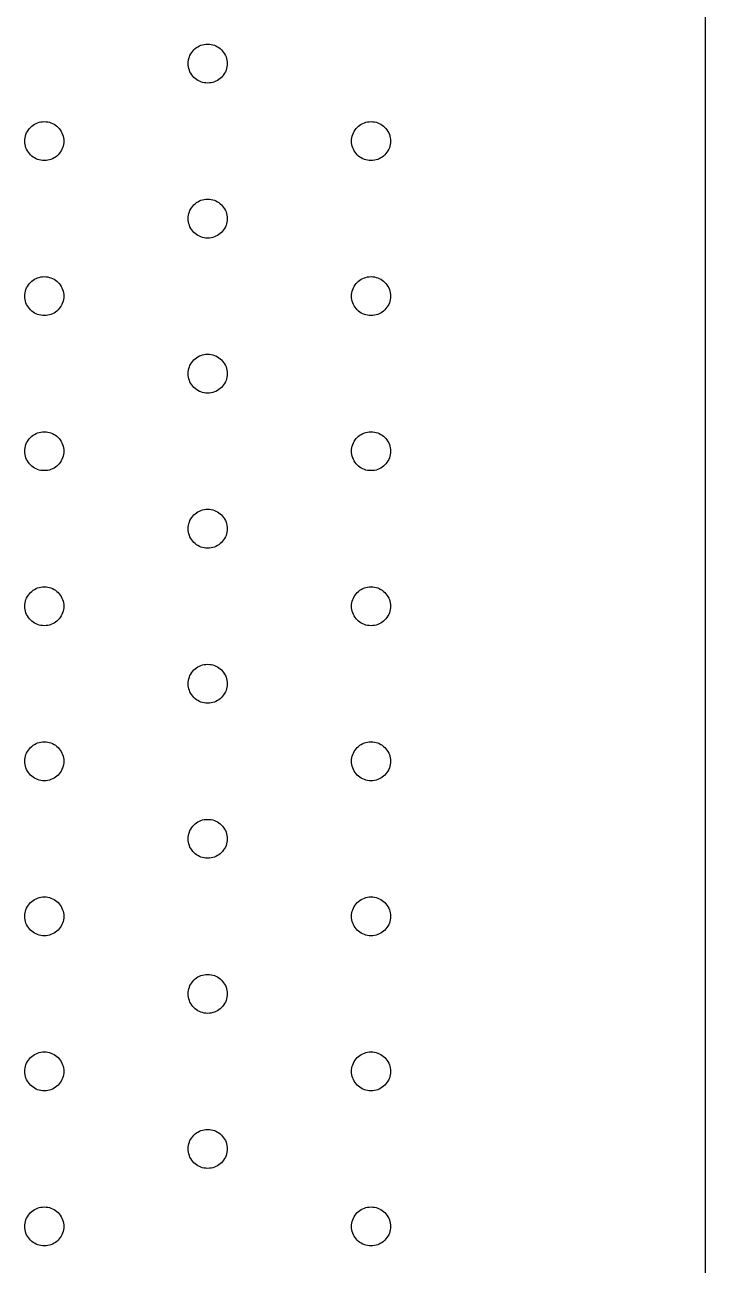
# Model space of a CAD drawing. Header units: millimetres. Extents: x 42 to 3058, y 353 to 2599.
# Drawn here: x 223.4 to 370, y 1210.8 to 1478.3 of the extents above; entities that cross this region are included whole.
import ezdxf

# ---------------------------------------------------------------- set-up
doc = ezdxf.new("R2010")
doc.units = ezdxf.units.MM
doc.layers.add('DRAWING', color=7, linetype='Continuous')

msp = doc.modelspace()

# ---------------------------------------------------------------- linework, layer by layer
at = {"layer": 'DRAWING', "linetype": 'CONTINUOUS', "true_color": 0x111111}
msp.add_line((370, 1930), (370, 500), dxfattribs=at)
for points in [[(267, 1469.9), (266.98, 1469.53), (266.94, 1469.17), (266.86, 1468.81), (266.75, 1468.46), (266.61, 1468.12), (266.44, 1467.8), (266.24, 1467.49), (266.02, 1467.2), (265.77, 1466.93), (265.5, 1466.68), (265.21, 1466.46), (264.9, 1466.26), (264.57, 1466.09), (264.24, 1465.95), (263.89, 1465.84), (263.53, 1465.76), (263.17, 1465.72), (262.8, 1465.7), (262.43, 1465.72), (262.07, 1465.76), (261.71, 1465.84), (261.36, 1465.95), (261.03, 1466.09), (260.7, 1466.26), (260.39, 1466.46), (260.1, 1466.68), (259.83, 1466.93), (259.58, 1467.2), (259.36, 1467.49), (259.16, 1467.8), (258.99, 1468.12), (258.85, 1468.46), (258.74, 1468.81), (258.66, 1469.17), (258.62, 1469.53), (258.6, 1469.9), (258.62, 1470.27), (258.66, 1470.63), (258.74, 1470.99), (258.85, 1471.34), (258.99, 1471.67), (259.16, 1472), (259.36, 1472.31), (259.58, 1472.6), (259.83, 1472.87), (260.1, 1473.12), (260.39, 1473.34), (260.7, 1473.54), (261.03, 1473.71), (261.36, 1473.85), (261.71, 1473.96), (262.07, 1474.04), (262.43, 1474.08), (262.8, 1474.1), (263.17, 1474.08), (263.53, 1474.04), (263.89, 1473.96), (264.24, 1473.85), (264.57, 1473.71), (264.9, 1473.54), (265.21, 1473.34), (265.5, 1473.12), (265.77, 1472.87), (266.02, 1472.6), (266.24, 1472.31), (266.44, 1472), (266.61, 1471.67), (266.75, 1471.34), (266.86, 1470.99), (266.94, 1470.63), (266.98, 1470.27), (267, 1469.9)], [(231.8, 1453.18), (231.78, 1452.82), (231.74, 1452.46), (231.66, 1452.1), (231.55, 1451.75), (231.41, 1451.41), (231.24, 1451.08), (231.04, 1450.78), (230.82, 1450.49), (230.57, 1450.22), (230.3, 1449.97), (230.01, 1449.74), (229.7, 1449.55), (229.37, 1449.38), (229.04, 1449.24), (228.69, 1449.13), (228.33, 1449.05), (227.97, 1449), (227.6, 1448.98), (227.23, 1449), (226.87, 1449.05), (226.51, 1449.13), (226.16, 1449.24), (225.83, 1449.38), (225.5, 1449.55), (225.19, 1449.74), (224.9, 1449.97), (224.63, 1450.22), (224.38, 1450.49), (224.16, 1450.78), (223.96, 1451.08), (223.79, 1451.41), (223.65, 1451.75), (223.54, 1452.1), (223.46, 1452.46), (223.42, 1452.82), (223.4, 1453.18), (223.42, 1453.55), (223.46, 1453.91), (223.54, 1454.27), (223.65, 1454.62), (223.79, 1454.96), (223.96, 1455.28), (224.16, 1455.59), (224.38, 1455.88), (224.63, 1456.15), (224.9, 1456.4), (225.19, 1456.63), (225.5, 1456.82), (225.83, 1456.99), (226.16, 1457.13), (226.51, 1457.24), (226.87, 1457.32), (227.23, 1457.37), (227.6, 1457.38), (227.97, 1457.37), (228.33, 1457.32), (228.69, 1457.24), (229.04, 1457.13), (229.37, 1456.99), (229.7, 1456.82), (230.01, 1456.63), (230.3, 1456.4), (230.57, 1456.15), (230.82, 1455.88), (231.04, 1455.59), (231.24, 1455.28), (231.41, 1454.96), (231.55, 1454.62), (231.66, 1454.27), (231.74, 1453.91), (231.78, 1453.55), (231.8, 1453.18)], [(302.2, 1453.18), (302.18, 1452.82), (302.14, 1452.46), (302.06, 1452.1), (301.95, 1451.75), (301.81, 1451.41), (301.64, 1451.08), (301.44, 1450.78), (301.22, 1450.49), (300.97, 1450.22), (300.7, 1449.97), (300.41, 1449.74), (300.1, 1449.55), (299.77, 1449.38), (299.44, 1449.24), (299.09, 1449.13), (298.73, 1449.05), (298.37, 1449), (298, 1448.98), (297.63, 1449), (297.27, 1449.05), (296.91, 1449.13), (296.56, 1449.24), (296.23, 1449.38), (295.9, 1449.55), (295.59, 1449.74), (295.3, 1449.97), (295.03, 1450.22), (294.78, 1450.49), (294.56, 1450.78), (294.36, 1451.08), (294.19, 1451.41), (294.05, 1451.75), (293.94, 1452.1), (293.86, 1452.46), (293.82, 1452.82), (293.8, 1453.18), (293.82, 1453.55), (293.86, 1453.91), (293.94, 1454.27), (294.05, 1454.62), (294.19, 1454.96), (294.36, 1455.28), (294.56, 1455.59), (294.78, 1455.88), (295.03, 1456.15), (295.3, 1456.4), (295.59, 1456.63), (295.9, 1456.82), (296.23, 1456.99), (296.56, 1457.13), (296.91, 1457.24), (297.27, 1457.32), (297.63, 1457.37), (298, 1457.38), (298.37, 1457.37), (298.73, 1457.32), (299.09, 1457.24), (299.44, 1457.13), (299.77, 1456.99), (300.1, 1456.82), (300.41, 1456.63), (300.7, 1456.4), (300.97, 1456.15), (301.22, 1455.88), (301.44, 1455.59), (301.64, 1455.28), (301.81, 1454.96), (301.95, 1454.62), (302.06, 1454.27), (302.14, 1453.91), (302.18, 1453.55), (302.2, 1453.18)], [(267, 1436.47), (266.98, 1436.1), (266.94, 1435.74), (266.86, 1435.38), (266.75, 1435.03), (266.61, 1434.7), (266.44, 1434.37), (266.24, 1434.06), (266.02, 1433.77), (265.77, 1433.5), (265.5, 1433.25), (265.21, 1433.03), (264.9, 1432.83), (264.57, 1432.66), (264.24, 1432.52), (263.89, 1432.41), (263.53, 1432.33), (263.17, 1432.29), (262.8, 1432.27), (262.43, 1432.29), (262.07, 1432.33), (261.71, 1432.41), (261.36, 1432.52), (261.03, 1432.66), (260.7, 1432.83), (260.39, 1433.03), (260.1, 1433.25), (259.83, 1433.5), (259.58, 1433.77), (259.36, 1434.06), (259.16, 1434.37), (258.99, 1434.7), (258.85, 1435.03), (258.74, 1435.38), (258.66, 1435.74), (258.62, 1436.1), (258.6, 1436.47), (258.62, 1436.84), (258.66, 1437.2), (258.74, 1437.56), (258.85, 1437.91), (258.99, 1438.25), (259.16, 1438.57), (259.36, 1438.88), (259.58, 1439.17), (259.83, 1439.44), (260.1, 1439.69), (260.39, 1439.91), (260.7, 1440.11), (261.03, 1440.28), (261.36, 1440.42), (261.71, 1440.53), (262.07, 1440.61), (262.43, 1440.65), (262.8, 1440.67), (263.17, 1440.65), (263.53, 1440.61), (263.89, 1440.53), (264.24, 1440.42), (264.57, 1440.28), (264.9, 1440.11), (265.21, 1439.91), (265.5, 1439.69), (265.77, 1439.44), (266.02, 1439.17), (266.24, 1438.88), (266.44, 1438.57), (266.61, 1438.25), (266.75, 1437.91), (266.86, 1437.56), (266.94, 1437.2), (266.98, 1436.84), (267, 1436.47)], [(231.8, 1419.76), (231.78, 1419.39), (231.74, 1419.03), (231.66, 1418.67), (231.55, 1418.32), (231.41, 1417.98), (231.24, 1417.66), (231.04, 1417.35), (230.82, 1417.06), (230.57, 1416.79), (230.3, 1416.54), (230.01, 1416.32), (229.7, 1416.12), (229.37, 1415.95), (229.04, 1415.81), (228.69, 1415.7), (228.33, 1415.62), (227.97, 1415.57), (227.6, 1415.56), (227.23, 1415.57), (226.87, 1415.62), (226.51, 1415.7), (226.16, 1415.81), (225.83, 1415.95), (225.5, 1416.12), (225.19, 1416.32), (224.9, 1416.54), (224.63, 1416.79), (224.38, 1417.06), (224.16, 1417.35), (223.96, 1417.66), (223.79, 1417.98), (223.65, 1418.32), (223.54, 1418.67), (223.46, 1419.03), (223.42, 1419.39), (223.4, 1419.76), (223.42, 1420.12), (223.46, 1420.48), (223.54, 1420.84), (223.65, 1421.19), (223.79, 1421.53), (223.96, 1421.86), (224.16, 1422.16), (224.38, 1422.46), (224.63, 1422.73), (224.9, 1422.97), (225.19, 1423.2), (225.5, 1423.39), (225.83, 1423.56), (226.16, 1423.7), (226.51, 1423.81), (226.87, 1423.89), (227.23, 1423.94), (227.6, 1423.96), (227.97, 1423.94), (228.33, 1423.89), (228.69, 1423.81), (229.04, 1423.7), (229.37, 1423.56), (229.7, 1423.39), (230.01, 1423.2), (230.3, 1422.97), (230.57, 1422.73), (230.82, 1422.46), (231.04, 1422.16), (231.24, 1421.86), (231.41, 1421.53), (231.55, 1421.19), (231.66, 1420.84), (231.74, 1420.48), (231.78, 1420.12), (231.8, 1419.76)], [(302.2, 1419.76), (302.18, 1419.39), (302.14, 1419.03), (302.06, 1418.67), (301.95, 1418.32), (301.81, 1417.98), (301.64, 1417.66), (301.44, 1417.35), (301.22, 1417.06), (300.97, 1416.79), (300.7, 1416.54), (300.41, 1416.32), (300.1, 1416.12), (299.77, 1415.95), (299.44, 1415.81), (299.09, 1415.7), (298.73, 1415.62), (298.37, 1415.57), (298, 1415.56), (297.63, 1415.57), (297.27, 1415.62), (296.91, 1415.7), (296.56, 1415.81), (296.23, 1415.95), (295.9, 1416.12), (295.59, 1416.32), (295.3, 1416.54), (295.03, 1416.79), (294.78, 1417.06), (294.56, 1417.35), (294.36, 1417.66), (294.19, 1417.98), (294.05, 1418.32), (293.94, 1418.67), (293.86, 1419.03), (293.82, 1419.39), (293.8, 1419.76), (293.82, 1420.12), (293.86, 1420.48), (293.94, 1420.84), (294.05, 1421.19), (294.19, 1421.53), (294.36, 1421.86), (294.56, 1422.16), (294.78, 1422.46), (295.03, 1422.73), (295.3, 1422.97), (295.59, 1423.2), (295.9, 1423.39), (296.23, 1423.56), (296.56, 1423.7), (296.91, 1423.81), (297.27, 1423.89), (297.63, 1423.94), (298, 1423.96), (298.37, 1423.94), (298.73, 1423.89), (299.09, 1423.81), (299.44, 1423.7), (299.77, 1423.56), (300.1, 1423.39), (300.41, 1423.2), (300.7, 1422.97), (300.97, 1422.73), (301.22, 1422.46), (301.44, 1422.16), (301.64, 1421.86), (301.81, 1421.53), (301.95, 1421.19), (302.06, 1420.84), (302.14, 1420.48), (302.18, 1420.12), (302.2, 1419.76)], [(267, 1403.04), (266.98, 1402.67), (266.94, 1402.31), (266.86, 1401.95), (266.75, 1401.6), (266.61, 1401.27), (266.44, 1400.94), (266.24, 1400.63), (266.02, 1400.34), (265.77, 1400.07), (265.5, 1399.82), (265.21, 1399.6), (264.9, 1399.4), (264.57, 1399.23), (264.24, 1399.09), (263.89, 1398.98), (263.53, 1398.9), (263.17, 1398.86), (262.8, 1398.84), (262.43, 1398.86), (262.07, 1398.9), (261.71, 1398.98), (261.36, 1399.09), (261.03, 1399.23), (260.7, 1399.4), (260.39, 1399.6), (260.1, 1399.82), (259.83, 1400.07), (259.58, 1400.34), (259.36, 1400.63), (259.16, 1400.94), (258.99, 1401.27), (258.85, 1401.6), (258.74, 1401.95), (258.66, 1402.31), (258.62, 1402.67), (258.6, 1403.04), (258.62, 1403.41), (258.66, 1403.77), (258.74, 1404.13), (258.85, 1404.48), (258.99, 1404.82), (259.16, 1405.14), (259.36, 1405.45), (259.58, 1405.74), (259.83, 1406.01), (260.1, 1406.26), (260.39, 1406.48), (260.7, 1406.68), (261.03, 1406.85), (261.36, 1406.99), (261.71, 1407.1), (262.07, 1407.18), (262.43, 1407.22), (262.8, 1407.24), (263.17, 1407.22), (263.53, 1407.18), (263.89, 1407.1), (264.24, 1406.99), (264.57, 1406.85), (264.9, 1406.68), (265.21, 1406.48), (265.5, 1406.26), (265.77, 1406.01), (266.02, 1405.74), (266.24, 1405.45), (266.44, 1405.14), (266.61, 1404.82), (266.75, 1404.48), (266.86, 1404.13), (266.94, 1403.77), (266.98, 1403.41), (267, 1403.04)], [(231.8, 1386.33), (231.78, 1385.96), (231.74, 1385.6), (231.66, 1385.24), (231.55, 1384.89), (231.41, 1384.55), (231.24, 1384.23), (231.04, 1383.92), (230.82, 1383.63), (230.57, 1383.36), (230.3, 1383.11), (230.01, 1382.89), (229.7, 1382.69), (229.37, 1382.52), (229.04, 1382.38), (228.69, 1382.27), (228.33, 1382.19), (227.97, 1382.14), (227.6, 1382.13), (227.23, 1382.14), (226.87, 1382.19), (226.51, 1382.27), (226.16, 1382.38), (225.83, 1382.52), (225.5, 1382.69), (225.19, 1382.89), (224.9, 1383.11), (224.63, 1383.36), (224.38, 1383.63), (224.16, 1383.92), (223.96, 1384.23), (223.79, 1384.55), (223.65, 1384.89), (223.54, 1385.24), (223.46, 1385.6), (223.42, 1385.96), (223.4, 1386.33), (223.42, 1386.69), (223.46, 1387.06), (223.54, 1387.41), (223.65, 1387.76), (223.79, 1388.1), (223.96, 1388.43), (224.16, 1388.74), (224.38, 1389.03), (224.63, 1389.3), (224.9, 1389.54), (225.19, 1389.77), (225.5, 1389.96), (225.83, 1390.13), (226.16, 1390.27), (226.51, 1390.38), (226.87, 1390.46), (227.23, 1390.51), (227.6, 1390.53), (227.97, 1390.51), (228.33, 1390.46), (228.69, 1390.38), (229.04, 1390.27), (229.37, 1390.13), (229.7, 1389.96), (230.01, 1389.77), (230.3, 1389.54), (230.57, 1389.3), (230.82, 1389.03), (231.04, 1388.74), (231.24, 1388.43), (231.41, 1388.1), (231.55, 1387.76), (231.66, 1387.41), (231.74, 1387.06), (231.78, 1386.69), (231.8, 1386.33)], [(302.2, 1386.33), (302.18, 1385.96), (302.14, 1385.6), (302.06, 1385.24), (301.95, 1384.89), (301.81, 1384.55), (301.64, 1384.23), (301.44, 1383.92), (301.22, 1383.63), (300.97, 1383.36), (300.7, 1383.11), (300.41, 1382.89), (300.1, 1382.69), (299.77, 1382.52), (299.44, 1382.38), (299.09, 1382.27), (298.73, 1382.19), (298.37, 1382.14), (298, 1382.13), (297.63, 1382.14), (297.27, 1382.19), (296.91, 1382.27), (296.56, 1382.38), (296.23, 1382.52), (295.9, 1382.69), (295.59, 1382.89), (295.3, 1383.11), (295.03, 1383.36), (294.78, 1383.63), (294.56, 1383.92), (294.36, 1384.23), (294.19, 1384.55), (294.05, 1384.89), (293.94, 1385.24), (293.86, 1385.6), (293.82, 1385.96), (293.8, 1386.33), (293.82, 1386.69), (293.86, 1387.06), (293.94, 1387.41), (294.05, 1387.76), (294.19, 1388.1), (294.36, 1388.43), (294.56, 1388.74), (294.78, 1389.03), (295.03, 1389.3), (295.3, 1389.54), (295.59, 1389.77), (295.9, 1389.96), (296.23, 1390.13), (296.56, 1390.27), (296.91, 1390.38), (297.27, 1390.46), (297.63, 1390.51), (298, 1390.53), (298.37, 1390.51), (298.73, 1390.46), (299.09, 1390.38), (299.44, 1390.27), (299.77, 1390.13), (300.1, 1389.96), (300.41, 1389.77), (300.7, 1389.54), (300.97, 1389.3), (301.22, 1389.03), (301.44, 1388.74), (301.64, 1388.43), (301.81, 1388.1), (301.95, 1387.76), (302.06, 1387.41), (302.14, 1387.06), (302.18, 1386.69), (302.2, 1386.33)], [(267, 1369.61), (266.98, 1369.25), (266.94, 1368.88), (266.86, 1368.52), (266.75, 1368.17), (266.61, 1367.84), (266.44, 1367.51), (266.24, 1367.2), (266.02, 1366.91), (265.77, 1366.64), (265.5, 1366.39), (265.21, 1366.17), (264.9, 1365.97), (264.57, 1365.8), (264.24, 1365.66), (263.89, 1365.55), (263.53, 1365.48), (263.17, 1365.43), (262.8, 1365.41), (262.43, 1365.43), (262.07, 1365.48), (261.71, 1365.55), (261.36, 1365.66), (261.03, 1365.8), (260.7, 1365.97), (260.39, 1366.17), (260.1, 1366.39), (259.83, 1366.64), (259.58, 1366.91), (259.36, 1367.2), (259.16, 1367.51), (258.99, 1367.84), (258.85, 1368.17), (258.74, 1368.52), (258.66, 1368.88), (258.62, 1369.25), (258.6, 1369.61), (258.62, 1369.98), (258.66, 1370.34), (258.74, 1370.7), (258.85, 1371.05), (258.99, 1371.39), (259.16, 1371.71), (259.36, 1372.02), (259.58, 1372.31), (259.83, 1372.58), (260.1, 1372.83), (260.39, 1373.05), (260.7, 1373.25), (261.03, 1373.42), (261.36, 1373.56), (261.71, 1373.67), (262.07, 1373.75), (262.43, 1373.8), (262.8, 1373.81), (263.17, 1373.8), (263.53, 1373.75), (263.89, 1373.67), (264.24, 1373.56), (264.57, 1373.42), (264.9, 1373.25), (265.21, 1373.05), (265.5, 1372.83), (265.77, 1372.58), (266.02, 1372.31), (266.24, 1372.02), (266.44, 1371.71), (266.61, 1371.39), (266.75, 1371.05), (266.86, 1370.7), (266.94, 1370.34), (266.98, 1369.98), (267, 1369.61)], [(231.8, 1352.9), (231.78, 1352.53), (231.74, 1352.17), (231.66, 1351.81), (231.55, 1351.46), (231.41, 1351.12), (231.24, 1350.8), (231.04, 1350.49), (230.82, 1350.2), (230.57, 1349.93), (230.3, 1349.68), (230.01, 1349.46), (229.7, 1349.26), (229.37, 1349.09), (229.04, 1348.95), (228.69, 1348.84), (228.33, 1348.76), (227.97, 1348.71), (227.6, 1348.7), (227.23, 1348.71), (226.87, 1348.76), (226.51, 1348.84), (226.16, 1348.95), (225.83, 1349.09), (225.5, 1349.26), (225.19, 1349.46), (224.9, 1349.68), (224.63, 1349.93), (224.38, 1350.2), (224.16, 1350.49), (223.96, 1350.8), (223.79, 1351.12), (223.65, 1351.46), (223.54, 1351.81), (223.46, 1352.17), (223.42, 1352.53), (223.4, 1352.9), (223.42, 1353.26), (223.46, 1353.63), (223.54, 1353.98), (223.65, 1354.33), (223.79, 1354.67), (223.96, 1355), (224.16, 1355.31), (224.38, 1355.6), (224.63, 1355.87), (224.9, 1356.11), (225.19, 1356.34), (225.5, 1356.53), (225.83, 1356.7), (226.16, 1356.84), (226.51, 1356.95), (226.87, 1357.03), (227.23, 1357.08), (227.6, 1357.1), (227.97, 1357.08), (228.33, 1357.03), (228.69, 1356.95), (229.04, 1356.84), (229.37, 1356.7), (229.7, 1356.53), (230.01, 1356.34), (230.3, 1356.11), (230.57, 1355.87), (230.82, 1355.6), (231.04, 1355.31), (231.24, 1355), (231.41, 1354.67), (231.55, 1354.33), (231.66, 1353.98), (231.74, 1353.63), (231.78, 1353.26), (231.8, 1352.9)], [(302.2, 1352.9), (302.18, 1352.53), (302.14, 1352.17), (302.06, 1351.81), (301.95, 1351.46), (301.81, 1351.12), (301.64, 1350.8), (301.44, 1350.49), (301.22, 1350.2), (300.97, 1349.93), (300.7, 1349.68), (300.41, 1349.46), (300.1, 1349.26), (299.77, 1349.09), (299.44, 1348.95), (299.09, 1348.84), (298.73, 1348.76), (298.37, 1348.71), (298, 1348.7), (297.63, 1348.71), (297.27, 1348.76), (296.91, 1348.84), (296.56, 1348.95), (296.23, 1349.09), (295.9, 1349.26), (295.59, 1349.46), (295.3, 1349.68), (295.03, 1349.93), (294.78, 1350.2), (294.56, 1350.49), (294.36, 1350.8), (294.19, 1351.12), (294.05, 1351.46), (293.94, 1351.81), (293.86, 1352.17), (293.82, 1352.53), (293.8, 1352.9), (293.82, 1353.26), (293.86, 1353.63), (293.94, 1353.98), (294.05, 1354.33), (294.19, 1354.67), (294.36, 1355), (294.56, 1355.31), (294.78, 1355.6), (295.03, 1355.87), (295.3, 1356.11), (295.59, 1356.34), (295.9, 1356.53), (296.23, 1356.7), (296.56, 1356.84), (296.91, 1356.95), (297.27, 1357.03), (297.63, 1357.08), (298, 1357.1), (298.37, 1357.08), (298.73, 1357.03), (299.09, 1356.95), (299.44, 1356.84), (299.77, 1356.7), (300.1, 1356.53), (300.41, 1356.34), (300.7, 1356.11), (300.97, 1355.87), (301.22, 1355.6), (301.44, 1355.31), (301.64, 1355), (301.81, 1354.67), (301.95, 1354.33), (302.06, 1353.98), (302.14, 1353.63), (302.18, 1353.26), (302.2, 1352.9)], [(267, 1336.18), (266.98, 1335.82), (266.94, 1335.45), (266.86, 1335.09), (266.75, 1334.75), (266.61, 1334.41), (266.44, 1334.08), (266.24, 1333.77), (266.02, 1333.48), (265.77, 1333.21), (265.5, 1332.96), (265.21, 1332.74), (264.9, 1332.54), (264.57, 1332.38), (264.24, 1332.24), (263.89, 1332.12), (263.53, 1332.05), (263.17, 1332), (262.8, 1331.98), (262.43, 1332), (262.07, 1332.05), (261.71, 1332.12), (261.36, 1332.24), (261.03, 1332.38), (260.7, 1332.54), (260.39, 1332.74), (260.1, 1332.96), (259.83, 1333.21), (259.58, 1333.48), (259.36, 1333.77), (259.16, 1334.08), (258.99, 1334.41), (258.85, 1334.75), (258.74, 1335.09), (258.66, 1335.45), (258.62, 1335.82), (258.6, 1336.18), (258.62, 1336.55), (258.66, 1336.91), (258.74, 1337.27), (258.85, 1337.62), (258.99, 1337.96), (259.16, 1338.28), (259.36, 1338.59), (259.58, 1338.88), (259.83, 1339.15), (260.1, 1339.4), (260.39, 1339.62), (260.7, 1339.82), (261.03, 1339.99), (261.36, 1340.13), (261.71, 1340.24), (262.07, 1340.32), (262.43, 1340.37), (262.8, 1340.38), (263.17, 1340.37), (263.53, 1340.32), (263.89, 1340.24), (264.24, 1340.13), (264.57, 1339.99), (264.9, 1339.82), (265.21, 1339.62), (265.5, 1339.4), (265.77, 1339.15), (266.02, 1338.88), (266.24, 1338.59), (266.44, 1338.28), (266.61, 1337.96), (266.75, 1337.62), (266.86, 1337.27), (266.94, 1336.91), (266.98, 1336.55), (267, 1336.18)], [(231.8, 1319.47), (231.78, 1319.1), (231.74, 1318.74), (231.66, 1318.38), (231.55, 1318.03), (231.41, 1317.69), (231.24, 1317.37), (231.04, 1317.06), (230.82, 1316.77), (230.57, 1316.5), (230.3, 1316.25), (230.01, 1316.03), (229.7, 1315.83), (229.37, 1315.66), (229.04, 1315.52), (228.69, 1315.41), (228.33, 1315.33), (227.97, 1315.28), (227.6, 1315.27), (227.23, 1315.28), (226.87, 1315.33), (226.51, 1315.41), (226.16, 1315.52), (225.83, 1315.66), (225.5, 1315.83), (225.19, 1316.03), (224.9, 1316.25), (224.63, 1316.5), (224.38, 1316.77), (224.16, 1317.06), (223.96, 1317.37), (223.79, 1317.69), (223.65, 1318.03), (223.54, 1318.38), (223.46, 1318.74), (223.42, 1319.1), (223.4, 1319.47), (223.42, 1319.83), (223.46, 1320.2), (223.54, 1320.55), (223.65, 1320.9), (223.79, 1321.24), (223.96, 1321.57), (224.16, 1321.88), (224.38, 1322.17), (224.63, 1322.44), (224.9, 1322.68), (225.19, 1322.91), (225.5, 1323.1), (225.83, 1323.27), (226.16, 1323.41), (226.51, 1323.52), (226.87, 1323.6), (227.23, 1323.65), (227.6, 1323.67), (227.97, 1323.65), (228.33, 1323.6), (228.69, 1323.52), (229.04, 1323.41), (229.37, 1323.27), (229.7, 1323.1), (230.01, 1322.91), (230.3, 1322.68), (230.57, 1322.44), (230.82, 1322.17), (231.04, 1321.88), (231.24, 1321.57), (231.41, 1321.24), (231.55, 1320.9), (231.66, 1320.55), (231.74, 1320.2), (231.78, 1319.83), (231.8, 1319.47)], [(302.2, 1319.47), (302.18, 1319.1), (302.14, 1318.74), (302.06, 1318.38), (301.95, 1318.03), (301.81, 1317.69), (301.64, 1317.37), (301.44, 1317.06), (301.22, 1316.77), (300.97, 1316.5), (300.7, 1316.25), (300.41, 1316.03), (300.1, 1315.83), (299.77, 1315.66), (299.44, 1315.52), (299.09, 1315.41), (298.73, 1315.33), (298.37, 1315.28), (298, 1315.27), (297.63, 1315.28), (297.27, 1315.33), (296.91, 1315.41), (296.56, 1315.52), (296.23, 1315.66), (295.9, 1315.83), (295.59, 1316.03), (295.3, 1316.25), (295.03, 1316.5), (294.78, 1316.77), (294.56, 1317.06), (294.36, 1317.37), (294.19, 1317.69), (294.05, 1318.03), (293.94, 1318.38), (293.86, 1318.74), (293.82, 1319.1), (293.8, 1319.47), (293.82, 1319.83), (293.86, 1320.2), (293.94, 1320.55), (294.05, 1320.9), (294.19, 1321.24), (294.36, 1321.57), (294.56, 1321.88), (294.78, 1322.17), (295.03, 1322.44), (295.3, 1322.68), (295.59, 1322.91), (295.9, 1323.1), (296.23, 1323.27), (296.56, 1323.41), (296.91, 1323.52), (297.27, 1323.6), (297.63, 1323.65), (298, 1323.67), (298.37, 1323.65), (298.73, 1323.6), (299.09, 1323.52), (299.44, 1323.41), (299.77, 1323.27), (300.1, 1323.1), (300.41, 1322.91), (300.7, 1322.68), (300.97, 1322.44), (301.22, 1322.17), (301.44, 1321.88), (301.64, 1321.57), (301.81, 1321.24), (301.95, 1320.9), (302.06, 1320.55), (302.14, 1320.2), (302.18, 1319.83), (302.2, 1319.47)], [(267, 1302.75), (266.98, 1302.39), (266.94, 1302.02), (266.86, 1301.67), (266.75, 1301.32), (266.61, 1300.98), (266.44, 1300.65), (266.24, 1300.34), (266.02, 1300.05), (265.77, 1299.78), (265.5, 1299.53), (265.21, 1299.31), (264.9, 1299.12), (264.57, 1298.95), (264.24, 1298.81), (263.89, 1298.7), (263.53, 1298.62), (263.17, 1298.57), (262.8, 1298.55), (262.43, 1298.57), (262.07, 1298.62), (261.71, 1298.7), (261.36, 1298.81), (261.03, 1298.95), (260.7, 1299.12), (260.39, 1299.31), (260.1, 1299.53), (259.83, 1299.78), (259.58, 1300.05), (259.36, 1300.34), (259.16, 1300.65), (258.99, 1300.98), (258.85, 1301.32), (258.74, 1301.67), (258.66, 1302.02), (258.62, 1302.39), (258.6, 1302.75), (258.62, 1303.12), (258.66, 1303.48), (258.74, 1303.84), (258.85, 1304.19), (258.99, 1304.53), (259.16, 1304.85), (259.36, 1305.16), (259.58, 1305.45), (259.83, 1305.72), (260.1, 1305.97), (260.39, 1306.19), (260.7, 1306.39), (261.03, 1306.56), (261.36, 1306.7), (261.71, 1306.81), (262.07, 1306.89), (262.43, 1306.94), (262.8, 1306.95), (263.17, 1306.94), (263.53, 1306.89), (263.89, 1306.81), (264.24, 1306.7), (264.57, 1306.56), (264.9, 1306.39), (265.21, 1306.19), (265.5, 1305.97), (265.77, 1305.72), (266.02, 1305.45), (266.24, 1305.16), (266.44, 1304.85), (266.61, 1304.53), (266.75, 1304.19), (266.86, 1303.84), (266.94, 1303.48), (266.98, 1303.12), (267, 1302.75)], [(231.8, 1286.04), (231.78, 1285.67), (231.74, 1285.31), (231.66, 1284.95), (231.55, 1284.6), (231.41, 1284.26), (231.24, 1283.94), (231.04, 1283.63), (230.82, 1283.34), (230.57, 1283.07), (230.3, 1282.82), (230.01, 1282.6), (229.7, 1282.4), (229.37, 1282.23), (229.04, 1282.09), (228.69, 1281.98), (228.33, 1281.9), (227.97, 1281.85), (227.6, 1281.84), (227.23, 1281.85), (226.87, 1281.9), (226.51, 1281.98), (226.16, 1282.09), (225.83, 1282.23), (225.5, 1282.4), (225.19, 1282.6), (224.9, 1282.82), (224.63, 1283.07), (224.38, 1283.34), (224.16, 1283.63), (223.96, 1283.94), (223.79, 1284.26), (223.65, 1284.6), (223.54, 1284.95), (223.46, 1285.31), (223.42, 1285.67), (223.4, 1286.04), (223.42, 1286.4), (223.46, 1286.77), (223.54, 1287.12), (223.65, 1287.47), (223.79, 1287.81), (223.96, 1288.14), (224.16, 1288.45), (224.38, 1288.74), (224.63, 1289.01), (224.9, 1289.25), (225.19, 1289.48), (225.5, 1289.67), (225.83, 1289.84), (226.16, 1289.98), (226.51, 1290.09), (226.87, 1290.17), (227.23, 1290.22), (227.6, 1290.24), (227.97, 1290.22), (228.33, 1290.17), (228.69, 1290.09), (229.04, 1289.98), (229.37, 1289.84), (229.7, 1289.67), (230.01, 1289.48), (230.3, 1289.25), (230.57, 1289.01), (230.82, 1288.74), (231.04, 1288.45), (231.24, 1288.14), (231.41, 1287.81), (231.55, 1287.47), (231.66, 1287.12), (231.74, 1286.77), (231.78, 1286.4), (231.8, 1286.04)], [(302.2, 1286.04), (302.18, 1285.67), (302.14, 1285.31), (302.06, 1284.95), (301.95, 1284.6), (301.81, 1284.26), (301.64, 1283.94), (301.44, 1283.63), (301.22, 1283.34), (300.97, 1283.07), (300.7, 1282.82), (300.41, 1282.6), (300.1, 1282.4), (299.77, 1282.23), (299.44, 1282.09), (299.09, 1281.98), (298.73, 1281.9), (298.37, 1281.85), (298, 1281.84), (297.63, 1281.85), (297.27, 1281.9), (296.91, 1281.98), (296.56, 1282.09), (296.23, 1282.23), (295.9, 1282.4), (295.59, 1282.6), (295.3, 1282.82), (295.03, 1283.07), (294.78, 1283.34), (294.56, 1283.63), (294.36, 1283.94), (294.19, 1284.26), (294.05, 1284.6), (293.94, 1284.95), (293.86, 1285.31), (293.82, 1285.67), (293.8, 1286.04), (293.82, 1286.4), (293.86, 1286.77), (293.94, 1287.12), (294.05, 1287.47), (294.19, 1287.81), (294.36, 1288.14), (294.56, 1288.45), (294.78, 1288.74), (295.03, 1289.01), (295.3, 1289.25), (295.59, 1289.48), (295.9, 1289.67), (296.23, 1289.84), (296.56, 1289.98), (296.91, 1290.09), (297.27, 1290.17), (297.63, 1290.22), (298, 1290.24), (298.37, 1290.22), (298.73, 1290.17), (299.09, 1290.09), (299.44, 1289.98), (299.77, 1289.84), (300.1, 1289.67), (300.41, 1289.48), (300.7, 1289.25), (300.97, 1289.01), (301.22, 1288.74), (301.44, 1288.45), (301.64, 1288.14), (301.81, 1287.81), (301.95, 1287.47), (302.06, 1287.12), (302.14, 1286.77), (302.18, 1286.4), (302.2, 1286.04)], [(267, 1269.32), (266.98, 1268.96), (266.94, 1268.59), (266.86, 1268.24), (266.75, 1267.89), (266.61, 1267.55), (266.44, 1267.22), (266.24, 1266.91), (266.02, 1266.62), (265.77, 1266.35), (265.5, 1266.11), (265.21, 1265.88), (264.9, 1265.69), (264.57, 1265.52), (264.24, 1265.38), (263.89, 1265.27), (263.53, 1265.19), (263.17, 1265.14), (262.8, 1265.12), (262.43, 1265.14), (262.07, 1265.19), (261.71, 1265.27), (261.36, 1265.38), (261.03, 1265.52), (260.7, 1265.69), (260.39, 1265.88), (260.1, 1266.11), (259.83, 1266.35), (259.58, 1266.62), (259.36, 1266.91), (259.16, 1267.22), (258.99, 1267.55), (258.85, 1267.89), (258.74, 1268.24), (258.66, 1268.59), (258.62, 1268.96), (258.6, 1269.32), (258.62, 1269.69), (258.66, 1270.05), (258.74, 1270.41), (258.85, 1270.76), (258.99, 1271.1), (259.16, 1271.42), (259.36, 1271.73), (259.58, 1272.02), (259.83, 1272.29), (260.1, 1272.54), (260.39, 1272.76), (260.7, 1272.96), (261.03, 1273.13), (261.36, 1273.27), (261.71, 1273.38), (262.07, 1273.46), (262.43, 1273.51), (262.8, 1273.52), (263.17, 1273.51), (263.53, 1273.46), (263.89, 1273.38), (264.24, 1273.27), (264.57, 1273.13), (264.9, 1272.96), (265.21, 1272.76), (265.5, 1272.54), (265.77, 1272.29), (266.02, 1272.02), (266.24, 1271.73), (266.44, 1271.42), (266.61, 1271.1), (266.75, 1270.76), (266.86, 1270.41), (266.94, 1270.05), (266.98, 1269.69), (267, 1269.32)], [(231.8, 1252.61), (231.78, 1252.24), (231.74, 1251.88), (231.66, 1251.52), (231.55, 1251.17), (231.41, 1250.83), (231.24, 1250.51), (231.04, 1250.2), (230.82, 1249.91), (230.57, 1249.64), (230.3, 1249.39), (230.01, 1249.17), (229.7, 1248.97), (229.37, 1248.8), (229.04, 1248.66), (228.69, 1248.55), (228.33, 1248.47), (227.97, 1248.42), (227.6, 1248.41), (227.23, 1248.42), (226.87, 1248.47), (226.51, 1248.55), (226.16, 1248.66), (225.83, 1248.8), (225.5, 1248.97), (225.19, 1249.17), (224.9, 1249.39), (224.63, 1249.64), (224.38, 1249.91), (224.16, 1250.2), (223.96, 1250.51), (223.79, 1250.83), (223.65, 1251.17), (223.54, 1251.52), (223.46, 1251.88), (223.42, 1252.24), (223.4, 1252.61), (223.42, 1252.97), (223.46, 1253.34), (223.54, 1253.7), (223.65, 1254.04), (223.79, 1254.38), (223.96, 1254.71), (224.16, 1255.02), (224.38, 1255.31), (224.63, 1255.58), (224.9, 1255.83), (225.19, 1256.05), (225.5, 1256.25), (225.83, 1256.41), (226.16, 1256.55), (226.51, 1256.67), (226.87, 1256.74), (227.23, 1256.79), (227.6, 1256.81), (227.97, 1256.79), (228.33, 1256.74), (228.69, 1256.67), (229.04, 1256.55), (229.37, 1256.41), (229.7, 1256.25), (230.01, 1256.05), (230.3, 1255.83), (230.57, 1255.58), (230.82, 1255.31), (231.04, 1255.02), (231.24, 1254.71), (231.41, 1254.38), (231.55, 1254.04), (231.66, 1253.7), (231.74, 1253.34), (231.78, 1252.97), (231.8, 1252.61)], [(302.2, 1252.61), (302.18, 1252.24), (302.14, 1251.88), (302.06, 1251.52), (301.95, 1251.17), (301.81, 1250.83), (301.64, 1250.51), (301.44, 1250.2), (301.22, 1249.91), (300.97, 1249.64), (300.7, 1249.39), (300.41, 1249.17), (300.1, 1248.97), (299.77, 1248.8), (299.44, 1248.66), (299.09, 1248.55), (298.73, 1248.47), (298.37, 1248.42), (298, 1248.41), (297.63, 1248.42), (297.27, 1248.47), (296.91, 1248.55), (296.56, 1248.66), (296.23, 1248.8), (295.9, 1248.97), (295.59, 1249.17), (295.3, 1249.39), (295.03, 1249.64), (294.78, 1249.91), (294.56, 1250.2), (294.36, 1250.51), (294.19, 1250.83), (294.05, 1251.17), (293.94, 1251.52), (293.86, 1251.88), (293.82, 1252.24), (293.8, 1252.61), (293.82, 1252.97), (293.86, 1253.34), (293.94, 1253.7), (294.05, 1254.04), (294.19, 1254.38), (294.36, 1254.71), (294.56, 1255.02), (294.78, 1255.31), (295.03, 1255.58), (295.3, 1255.83), (295.59, 1256.05), (295.9, 1256.25), (296.23, 1256.41), (296.56, 1256.55), (296.91, 1256.67), (297.27, 1256.74), (297.63, 1256.79), (298, 1256.81), (298.37, 1256.79), (298.73, 1256.74), (299.09, 1256.67), (299.44, 1256.55), (299.77, 1256.41), (300.1, 1256.25), (300.41, 1256.05), (300.7, 1255.83), (300.97, 1255.58), (301.22, 1255.31), (301.44, 1255.02), (301.64, 1254.71), (301.81, 1254.38), (301.95, 1254.04), (302.06, 1253.7), (302.14, 1253.34), (302.18, 1252.97), (302.2, 1252.61)], [(267, 1235.89), (266.98, 1235.53), (266.94, 1235.16), (266.86, 1234.81), (266.75, 1234.46), (266.61, 1234.12), (266.44, 1233.79), (266.24, 1233.48), (266.02, 1233.19), (265.77, 1232.92), (265.5, 1232.68), (265.21, 1232.45), (264.9, 1232.26), (264.57, 1232.09), (264.24, 1231.95), (263.89, 1231.84), (263.53, 1231.76), (263.17, 1231.71), (262.8, 1231.69), (262.43, 1231.71), (262.07, 1231.76), (261.71, 1231.84), (261.36, 1231.95), (261.03, 1232.09), (260.7, 1232.26), (260.39, 1232.45), (260.1, 1232.68), (259.83, 1232.92), (259.58, 1233.19), (259.36, 1233.48), (259.16, 1233.79), (258.99, 1234.12), (258.85, 1234.46), (258.74, 1234.81), (258.66, 1235.16), (258.62, 1235.53), (258.6, 1235.89), (258.62, 1236.26), (258.66, 1236.62), (258.74, 1236.98), (258.85, 1237.33), (258.99, 1237.67), (259.16, 1237.99), (259.36, 1238.3), (259.58, 1238.59), (259.83, 1238.86), (260.1, 1239.11), (260.39, 1239.33), (260.7, 1239.53), (261.03, 1239.7), (261.36, 1239.84), (261.71, 1239.95), (262.07, 1240.03), (262.43, 1240.08), (262.8, 1240.09), (263.17, 1240.08), (263.53, 1240.03), (263.89, 1239.95), (264.24, 1239.84), (264.57, 1239.7), (264.9, 1239.53), (265.21, 1239.33), (265.5, 1239.11), (265.77, 1238.86), (266.02, 1238.59), (266.24, 1238.3), (266.44, 1237.99), (266.61, 1237.67), (266.75, 1237.33), (266.86, 1236.98), (266.94, 1236.62), (266.98, 1236.26), (267, 1235.89)], [(231.8, 1219.18), (231.78, 1218.81), (231.74, 1218.45), (231.66, 1218.09), (231.55, 1217.74), (231.41, 1217.4), (231.24, 1217.08), (231.04, 1216.77), (230.82, 1216.48), (230.57, 1216.21), (230.3, 1215.96), (230.01, 1215.74), (229.7, 1215.54), (229.37, 1215.37), (229.04, 1215.23), (228.69, 1215.12), (228.33, 1215.04), (227.97, 1214.99), (227.6, 1214.98), (227.23, 1214.99), (226.87, 1215.04), (226.51, 1215.12), (226.16, 1215.23), (225.83, 1215.37), (225.5, 1215.54), (225.19, 1215.74), (224.9, 1215.96), (224.63, 1216.21), (224.38, 1216.48), (224.16, 1216.77), (223.96, 1217.08), (223.79, 1217.4), (223.65, 1217.74), (223.54, 1218.09), (223.46, 1218.45), (223.42, 1218.81), (223.4, 1219.18), (223.42, 1219.54), (223.46, 1219.91), (223.54, 1220.27), (223.65, 1220.62), (223.79, 1220.95), (223.96, 1221.28), (224.16, 1221.59), (224.38, 1221.88), (224.63, 1222.15), (224.9, 1222.4), (225.19, 1222.62), (225.5, 1222.82), (225.83, 1222.99), (226.16, 1223.13), (226.51, 1223.24), (226.87, 1223.31), (227.23, 1223.36), (227.6, 1223.38), (227.97, 1223.36), (228.33, 1223.31), (228.69, 1223.24), (229.04, 1223.13), (229.37, 1222.99), (229.7, 1222.82), (230.01, 1222.62), (230.3, 1222.4), (230.57, 1222.15), (230.82, 1221.88), (231.04, 1221.59), (231.24, 1221.28), (231.41, 1220.95), (231.55, 1220.62), (231.66, 1220.27), (231.74, 1219.91), (231.78, 1219.54), (231.8, 1219.18)], [(302.2, 1219.18), (302.18, 1218.81), (302.14, 1218.45), (302.06, 1218.09), (301.95, 1217.74), (301.81, 1217.4), (301.64, 1217.08), (301.44, 1216.77), (301.22, 1216.48), (300.97, 1216.21), (300.7, 1215.96), (300.41, 1215.74), (300.1, 1215.54), (299.77, 1215.37), (299.44, 1215.23), (299.09, 1215.12), (298.73, 1215.04), (298.37, 1214.99), (298, 1214.98), (297.63, 1214.99), (297.27, 1215.04), (296.91, 1215.12), (296.56, 1215.23), (296.23, 1215.37), (295.9, 1215.54), (295.59, 1215.74), (295.3, 1215.96), (295.03, 1216.21), (294.78, 1216.48), (294.56, 1216.77), (294.36, 1217.08), (294.19, 1217.4), (294.05, 1217.74), (293.94, 1218.09), (293.86, 1218.45), (293.82, 1218.81), (293.8, 1219.18), (293.82, 1219.54), (293.86, 1219.91), (293.94, 1220.27), (294.05, 1220.62), (294.19, 1220.95), (294.36, 1221.28), (294.56, 1221.59), (294.78, 1221.88), (295.03, 1222.15), (295.3, 1222.4), (295.59, 1222.62), (295.9, 1222.82), (296.23, 1222.99), (296.56, 1223.13), (296.91, 1223.24), (297.27, 1223.31), (297.63, 1223.36), (298, 1223.38), (298.37, 1223.36), (298.73, 1223.31), (299.09, 1223.24), (299.44, 1223.13), (299.77, 1222.99), (300.1, 1222.82), (300.41, 1222.62), (300.7, 1222.4), (300.97, 1222.15), (301.22, 1221.88), (301.44, 1221.59), (301.64, 1221.28), (301.81, 1220.95), (301.95, 1220.62), (302.06, 1220.27), (302.14, 1219.91), (302.18, 1219.54), (302.2, 1219.18)]]:
    msp.add_lwpolyline(points, close=True, dxfattribs=at)

doc.saveas('drawing.dxf')
